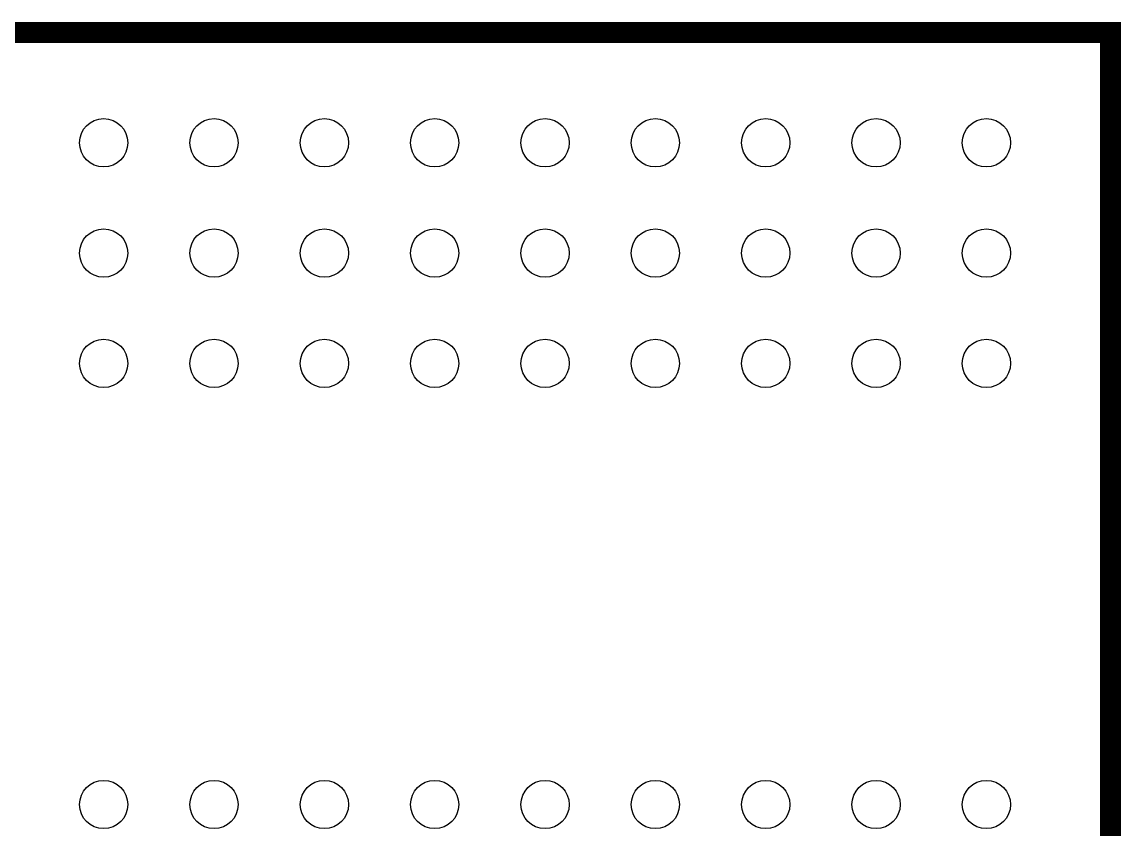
# Model space of a CAD drawing. Extents: x -25 to 108, y -8 to 51.
# Drawn here: x 38.66 to 46.63, y 26 to 31.86 of the extents above; entities that cross this region are included whole.
import ezdxf

# ---------------------------------------------------------------- set-up
doc = ezdxf.new("R2010")
doc.units = 0
doc.layers.add('BG_SILKBOTTOM20240221', color=40, linetype='CONTINUOUS')
doc.layers.add('PIN_BOTTOM', color=202, linetype='CONTINUOUS')

msp = doc.modelspace()

# ---------------------------------------------------------------- linework, layer by layer
at = {"layer": 'BG_SILKBOTTOM20240221', "const_width": 0.1524}
msp.add_lwpolyline([(33.556448, 23.781258), (33.556448, 31.781242), (46.556676, 31.781242), (46.556676, 23.781258), (33.556448, 23.781258)], dxfattribs=at)
at = {"layer": 'PIN_BOTTOM'}
for centre in [(39.256462, 30.981142), (40.056562, 30.981142), (40.856662, 30.981142), (41.656508, 30.981142), (42.456608, 30.981142), (43.256454, 30.981142), (44.056554, 30.981142), (44.856654, 30.981142), (45.6565, 30.981142), (39.256462, 30.181296), (40.056562, 30.181296), (40.856662, 30.181296), (41.656508, 30.181296), (42.456608, 30.181296), (43.256454, 30.181296), (44.056554, 30.181296), (44.856654, 30.181296), (45.6565, 30.181296), (39.256462, 29.381196), (40.056562, 29.381196), (40.856662, 29.381196), (41.656508, 29.381196), (42.456608, 29.381196), (43.256454, 29.381196), (44.056554, 29.381196), (44.856654, 29.381196), (45.6565, 29.381196), (39.256462, 26.181304), (40.056562, 26.181304), (40.856662, 26.181304), (41.656508, 26.181304), (42.456608, 26.181304), (43.256454, 26.181304), (44.056554, 26.181304), (44.856654, 26.181304), (45.6565, 26.181304)]:
    msp.add_circle(centre, 0.175006, dxfattribs=at)

doc.saveas('drawing.dxf')
